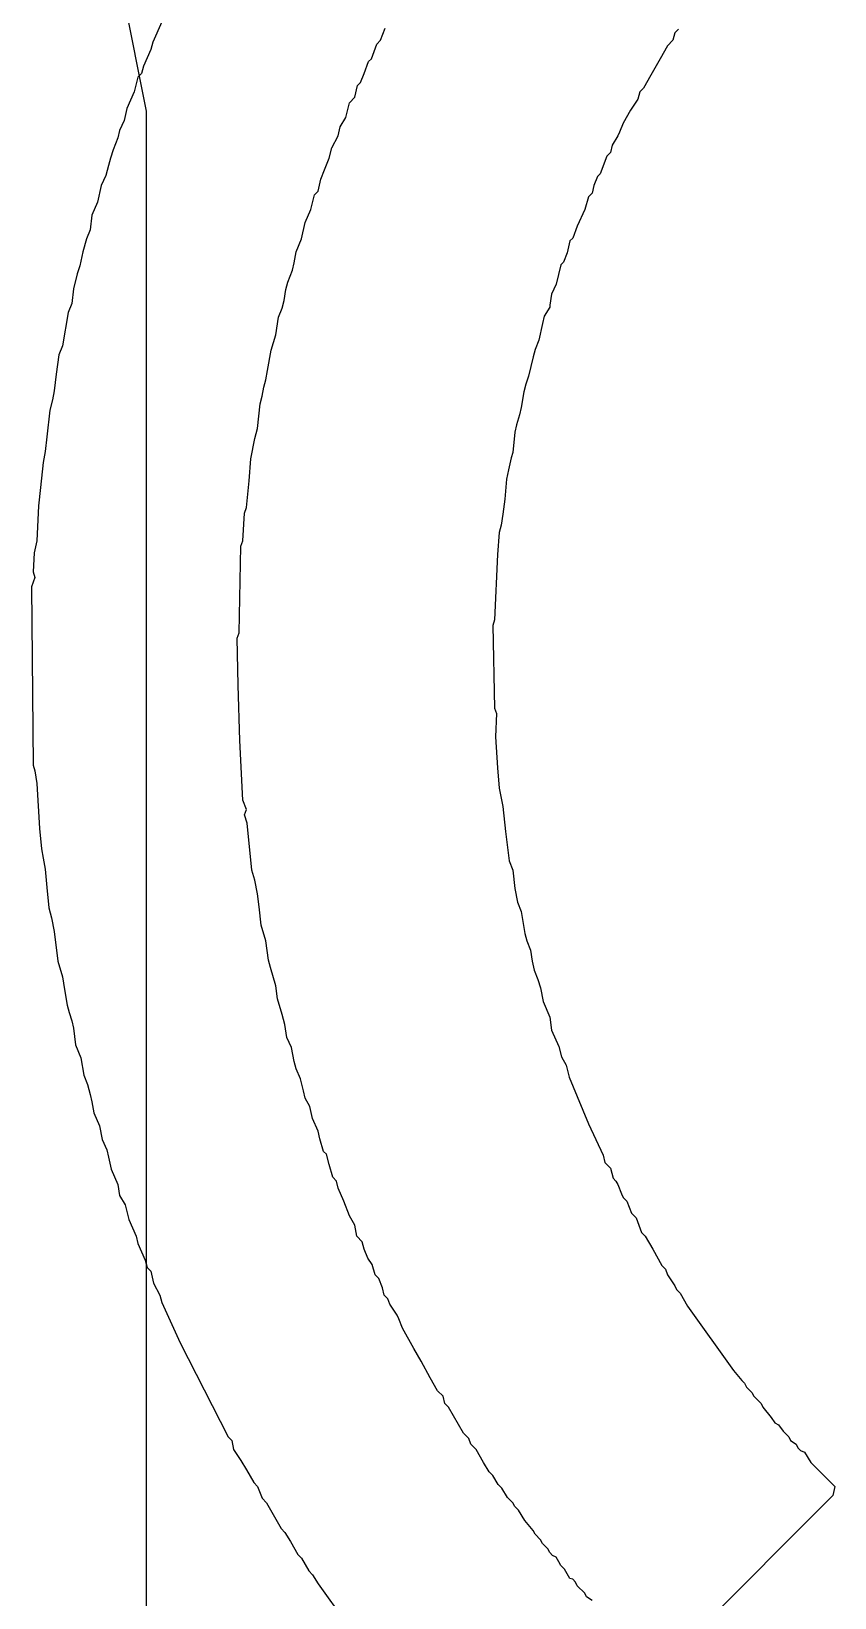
# Model space of a CAD drawing. Header units: inches. Extents: x -21 to 276, y -5 to 220.
# Drawn here: x 20.257 to 21.282, y 31.36 to 33.358 of the extents above; entities that cross this region are included whole.
import ezdxf

# ---------------------------------------------------------------- set-up
doc = ezdxf.new("R2010")
doc.units = ezdxf.units.IN
doc.layers.add('Bottom Layer', color=5, linetype='Continuous')
doc.layers.add('Top Overlay', color=2, linetype='Continuous')

msp = doc.modelspace()

# ---------------------------------------------------------------- linework, layer by layer
at = {"layer": 'Bottom Layer'}
for p, q in [((20.4037, 33.2566), (20.3741, 33.4053)), ((20.4037, 22.4381), (20.4037, 33.2566))]:
    msp.add_line(p, q, dxfattribs=at)
at = {"layer": 'Top Overlay'}
for p, q in [((20.4232, 33.3705), (20.4115, 33.3447)), ((20.7025, 33.347), (20.7083, 33.3623)), ((21.078, 33.3564), (21.0756, 33.347)), ((21.0827, 33.3611), (21.078, 33.3564)), ((20.4091, 33.3353), (20.3997, 33.3142)), ((20.4115, 33.3447), (20.4091, 33.3353)), ((20.6907, 33.3236), (20.6978, 33.3423)), ((20.6978, 33.3423), (20.7025, 33.347)), ((21.0686, 33.34), (21.0592, 33.3236)), ((21.0756, 33.347), (21.0686, 33.34)), ((20.3997, 33.3142), (20.3974, 33.3048)), ((20.6813, 33.3048), (20.6872, 33.32)), ((20.6872, 33.32), (20.6907, 33.3236)), ((21.0592, 33.3236), (21.0475, 33.3024)), ((20.3927, 33.3001), (20.388, 33.2813)), ((20.3974, 33.3048), (20.3927, 33.3001)), ((20.6696, 33.2743), (20.6731, 33.2895)), ((20.6731, 33.2895), (20.6766, 33.293)), ((20.6766, 33.293), (20.6813, 33.3048)), ((21.0475, 33.3024), (21.0381, 33.286)), ((20.388, 33.2813), (20.3786, 33.2602)), ((20.6626, 33.2672), (20.6696, 33.2743)), ((21.031, 33.2719), (21.0216, 33.2578)), ((21.0334, 33.2813), (21.031, 33.2719)), ((21.0381, 33.286), (21.0334, 33.2813)), ((20.3786, 33.2602), (20.3751, 33.2449)), ((20.6579, 33.2485), (20.6626, 33.2672)), ((21.0216, 33.2578), (21.0123, 33.2414)), ((20.3692, 33.232), (20.3669, 33.2226)), ((20.3751, 33.2449), (20.3692, 33.232)), ((20.6485, 33.225), (20.6508, 33.2367)), ((20.6508, 33.2367), (20.6579, 33.2485)), ((21.0076, 33.2297), (21.0052, 33.225)), ((21.0123, 33.2414), (21.0076, 33.2297)), ((20.3669, 33.2226), (20.361, 33.2074)), ((20.6368, 33.1968), (20.6403, 33.2097)), ((20.6403, 33.2097), (20.6485, 33.225)), ((20.9982, 33.2133), (20.9958, 33.2039)), ((21.0052, 33.225), (20.9982, 33.2133)), ((20.3575, 33.1968), (20.3551, 33.1874)), ((20.361, 33.2074), (20.3575, 33.1968)), ((20.6309, 33.1816), (20.6368, 33.1968)), ((20.9911, 33.1992), (20.9829, 33.1769)), ((20.9958, 33.2039), (20.9911, 33.1992)), ((20.3516, 33.1745), (20.3457, 33.1616)), ((20.3551, 33.1874), (20.3516, 33.1745)), ((20.6227, 33.1546), (20.6262, 33.1698)), ((20.6262, 33.1698), (20.6309, 33.1816)), ((20.9794, 33.1734), (20.9747, 33.1616)), ((20.9829, 33.1769), (20.9794, 33.1734)), ((20.3457, 33.1616), (20.341, 33.1405)), ((20.6133, 33.1311), (20.618, 33.1499)), ((20.618, 33.1499), (20.6227, 33.1546)), ((20.9724, 33.1522), (20.9677, 33.1475)), ((20.9747, 33.1616), (20.9724, 33.1522)), ((20.341, 33.1405), (20.334, 33.1241)), ((20.6062, 33.1147), (20.6133, 33.1311)), ((20.963, 33.1311), (20.9536, 33.11)), ((20.9677, 33.1475), (20.963, 33.1311)), ((20.334, 33.1241), (20.3317, 33.1053)), ((20.6015, 33.0936), (20.6062, 33.1147)), ((20.9536, 33.11), (20.9477, 33.0947)), ((20.327, 33.0936), (20.3223, 33.0771)), ((20.3317, 33.1053), (20.327, 33.0936)), ((20.5945, 33.0771), (20.6015, 33.0936)), ((20.9442, 33.0912), (20.9407, 33.076)), ((20.9477, 33.0947), (20.9442, 33.0912)), ((20.3223, 33.0771), (20.3187, 33.0595)), ((20.5922, 33.0631), (20.5945, 33.0771)), ((20.9407, 33.076), (20.936, 33.0642)), ((20.3152, 33.049), (20.3105, 33.0302)), ((20.3187, 33.0595), (20.3152, 33.049)), ((20.5839, 33.0384), (20.5898, 33.0537)), ((20.5898, 33.0537), (20.5922, 33.0631)), ((20.9325, 33.0607), (20.9266, 33.0361)), ((20.936, 33.0642), (20.9325, 33.0607)), ((20.3105, 33.0302), (20.3082, 33.0114)), ((20.5793, 33.0149), (20.5816, 33.029)), ((20.5816, 33.029), (20.5839, 33.0384)), ((20.9266, 33.0361), (20.9207, 33.0232)), ((20.3082, 33.0114), (20.3035, 32.9997)), ((20.5769, 33.0055), (20.5793, 33.0149)), ((20.9207, 33.0232), (20.9184, 33.0091)), ((20.9184, 33.0091), (20.9184, 33.0067)), ((20.3035, 32.9997), (20.2965, 32.9574)), ((20.5687, 32.9715), (20.5722, 32.9938)), ((20.5722, 32.9938), (20.5769, 33.0055)), ((20.9113, 32.995), (20.909, 32.9856)), ((20.9184, 33.0067), (20.9113, 32.995)), ((20.5628, 32.9516), (20.5687, 32.9715)), ((20.909, 32.9856), (20.9043, 32.9645)), ((20.2965, 32.9574), (20.2918, 32.9457)), ((20.5581, 32.9258), (20.5628, 32.9516)), ((20.8996, 32.9527), (20.8973, 32.9434)), ((20.9043, 32.9645), (20.8996, 32.9527)), ((20.2918, 32.9457), (20.2882, 32.9211)), ((20.8973, 32.9434), (20.8914, 32.9187)), ((20.2882, 32.9211), (20.2859, 32.8999)), ((20.5534, 32.9046), (20.5558, 32.914)), ((20.5558, 32.914), (20.5581, 32.9258)), ((20.8914, 32.9187), (20.8879, 32.9082)), ((20.2859, 32.8999), (20.2835, 32.8882)), ((20.5487, 32.8835), (20.5511, 32.8929)), ((20.5511, 32.8929), (20.5534, 32.9046)), ((20.8855, 32.8988), (20.882, 32.8788)), ((20.8879, 32.9082), (20.8855, 32.8988)), ((20.28, 32.8753), (20.2765, 32.8413)), ((20.2835, 32.8882), (20.28, 32.8753)), ((20.5452, 32.8518), (20.5487, 32.8835)), ((20.8797, 32.8694), (20.8761, 32.8565)), ((20.882, 32.8788), (20.8797, 32.8694)), ((20.5417, 32.8389), (20.5452, 32.8518)), ((20.8761, 32.8565), (20.8738, 32.8471)), ((20.2765, 32.8413), (20.2742, 32.8225)), ((20.537, 32.8131), (20.5417, 32.8389)), ((20.8738, 32.8471), (20.8714, 32.8213)), ((20.2742, 32.8225), (20.2718, 32.8084)), ((20.5347, 32.7849), (20.537, 32.8131)), ((20.8691, 32.8143), (20.8656, 32.799)), ((20.8714, 32.8213), (20.8691, 32.8143)), ((20.2718, 32.8084), (20.2683, 32.7767)), ((20.8656, 32.799), (20.8632, 32.7873)), ((20.2683, 32.7767), (20.2659, 32.7533)), ((20.5311, 32.7509), (20.5347, 32.7849)), ((20.8632, 32.7873), (20.8609, 32.7615)), ((20.2659, 32.7533), (20.2636, 32.7087)), ((20.5288, 32.7439), (20.5311, 32.7509)), ((20.8609, 32.7615), (20.8585, 32.7427)), ((20.5264, 32.7087), (20.5288, 32.7439)), ((20.8585, 32.7427), (20.8562, 32.7286)), ((20.8538, 32.7192), (20.8515, 32.6911)), ((20.8562, 32.7286), (20.8538, 32.7192)), ((20.2601, 32.6934), (20.2589, 32.6688)), ((20.2636, 32.7087), (20.2601, 32.6934)), ((20.5218, 32.5913), (20.5241, 32.7016)), ((20.5241, 32.7016), (20.5264, 32.7087)), ((20.8515, 32.6911), (20.848, 32.6078)), ((20.2612, 32.6617), (20.2566, 32.65)), ((20.2566, 32.65), (20.2589, 32.4223)), ((20.2589, 32.6688), (20.2612, 32.6617)), ((20.5194, 32.5843), (20.5218, 32.5913)), ((20.848, 32.6078), (20.8456, 32.6007)), ((20.8456, 32.6007), (20.848, 32.4951)), ((20.5206, 32.5244), (20.5194, 32.5843)), ((20.5229, 32.454), (20.5206, 32.5244)), ((20.848, 32.4951), (20.8503, 32.4881)), ((20.8503, 32.4881), (20.8491, 32.4587)), ((20.5264, 32.3778), (20.5229, 32.454)), ((20.8491, 32.4587), (20.8515, 32.4188)), ((20.2589, 32.4223), (20.2612, 32.4153)), ((20.2612, 32.4153), (20.2636, 32.3989)), ((20.8515, 32.4188), (20.8538, 32.393)), ((20.2636, 32.3989), (20.2671, 32.3414)), ((20.8538, 32.393), (20.8585, 32.3695)), ((20.5311, 32.366), (20.5264, 32.3778)), ((20.8585, 32.3695), (20.8621, 32.3379)), ((20.5288, 32.359), (20.5311, 32.366)), ((20.5323, 32.3484), (20.5288, 32.359)), ((20.2671, 32.3414), (20.2695, 32.3156)), ((20.5382, 32.2886), (20.5323, 32.3484)), ((20.8621, 32.3379), (20.8667, 32.3003)), ((20.2695, 32.3156), (20.2718, 32.3038)), ((20.2718, 32.3038), (20.2742, 32.2897)), ((20.2742, 32.2897), (20.2765, 32.2663)), ((20.8667, 32.3003), (20.8714, 32.2886)), ((20.5417, 32.2757), (20.5382, 32.2886)), ((20.5452, 32.2581), (20.5417, 32.2757)), ((20.8714, 32.2886), (20.8738, 32.2651)), ((20.2765, 32.2663), (20.2788, 32.2405)), ((20.5476, 32.2416), (20.5452, 32.2581)), ((20.8738, 32.2651), (20.8773, 32.2475)), ((20.2788, 32.2405), (20.2824, 32.2276)), ((20.5499, 32.2182), (20.5476, 32.2416)), ((20.8773, 32.2475), (20.882, 32.2358)), ((20.882, 32.2358), (20.8867, 32.2076)), ((20.2824, 32.2276), (20.2859, 32.21)), ((20.2859, 32.21), (20.2906, 32.1724)), ((20.5558, 32.1982), (20.5499, 32.2182)), ((20.5593, 32.1736), (20.5558, 32.1982)), ((20.8867, 32.2076), (20.889, 32.1982)), ((20.889, 32.1982), (20.8937, 32.1865)), ((20.2906, 32.1724), (20.2965, 32.1525)), ((20.5617, 32.1642), (20.5593, 32.1736)), ((20.8937, 32.1865), (20.8961, 32.1724)), ((20.8961, 32.1724), (20.8984, 32.1607)), ((20.2965, 32.1525), (20.2988, 32.136)), ((20.5687, 32.1407), (20.5617, 32.1642)), ((20.8984, 32.1607), (20.9031, 32.1489)), ((20.2988, 32.136), (20.3023, 32.1161)), ((20.571, 32.1243), (20.5687, 32.1407)), ((20.9031, 32.1489), (20.9066, 32.1384)), ((20.9066, 32.1384), (20.9102, 32.1208)), ((20.3023, 32.1161), (20.3047, 32.1067)), ((20.5769, 32.1043), (20.571, 32.1243)), ((20.9102, 32.1208), (20.9184, 32.1008)), ((20.3047, 32.1067), (20.3082, 32.0961)), ((20.3082, 32.0961), (20.3105, 32.0867)), ((20.5804, 32.0914), (20.5769, 32.1043)), ((20.5828, 32.075), (20.5804, 32.0914)), ((20.9184, 32.1008), (20.9207, 32.0844)), ((20.3105, 32.0867), (20.3129, 32.0656)), ((20.5886, 32.0621), (20.5828, 32.075)), ((20.9207, 32.0844), (20.9301, 32.0633)), ((20.3129, 32.0656), (20.3199, 32.0492)), ((20.5922, 32.0445), (20.5886, 32.0621)), ((20.9301, 32.0633), (20.9336, 32.0504)), ((20.9336, 32.0504), (20.9395, 32.0398)), ((20.3199, 32.0492), (20.3234, 32.0269)), ((20.5945, 32.0351), (20.5922, 32.0445)), ((20.6004, 32.0222), (20.5945, 32.0351)), ((20.9395, 32.0398), (20.943, 32.0245)), ((20.3234, 32.0269), (20.3281, 32.0152)), ((20.3281, 32.0152), (20.3317, 32.0022)), ((20.6039, 32.0069), (20.6004, 32.0222)), ((20.943, 32.0245), (20.9536, 31.9999)), ((20.3317, 32.0022), (20.334, 31.9929)), ((20.334, 31.9929), (20.3363, 31.9788)), ((20.6062, 31.9976), (20.6039, 32.0069)), ((20.6121, 31.987), (20.6062, 31.9976)), ((20.9536, 31.9999), (20.9677, 31.9647)), ((20.3363, 31.9788), (20.3434, 31.9624)), ((20.6156, 31.9717), (20.6121, 31.987)), ((20.6227, 31.9553), (20.6156, 31.9717)), ((20.3434, 31.9624), (20.3469, 31.9447)), ((20.625, 31.9459), (20.6227, 31.9553)), ((20.9677, 31.9647), (20.9864, 31.9248)), ((20.3469, 31.9447), (20.3528, 31.9318)), ((20.3528, 31.9318), (20.3551, 31.9225)), ((20.6297, 31.9295), (20.625, 31.9459)), ((20.3551, 31.9225), (20.3586, 31.9072)), ((20.6332, 31.926), (20.6297, 31.9295)), ((20.6368, 31.9131), (20.6332, 31.926)), ((20.6414, 31.8966), (20.6368, 31.9131)), ((20.9864, 31.9248), (20.9888, 31.9154)), ((20.9888, 31.9154), (20.9958, 31.9084)), ((20.3586, 31.9072), (20.3669, 31.8873)), ((20.6461, 31.8919), (20.6414, 31.8966)), ((20.6485, 31.8826), (20.6461, 31.8919)), ((20.9958, 31.9084), (20.9993, 31.8955)), ((20.9993, 31.8955), (21.0029, 31.8919)), ((21.0029, 31.8919), (21.0052, 31.8873)), ((20.3669, 31.8873), (20.3692, 31.8732)), ((20.3692, 31.8732), (20.3762, 31.8614)), ((20.6555, 31.8661), (20.6485, 31.8826)), ((21.0052, 31.8873), (21.0099, 31.8755)), ((21.0099, 31.8755), (21.0123, 31.8708)), ((21.0123, 31.8708), (21.017, 31.8661)), ((20.3762, 31.8614), (20.3809, 31.8427)), ((20.6626, 31.8474), (20.6555, 31.8661)), ((21.017, 31.8661), (21.0228, 31.8509)), ((21.0228, 31.8509), (21.0287, 31.845)), ((20.3809, 31.8427), (20.3903, 31.8215)), ((20.6696, 31.8356), (20.6626, 31.8474)), ((20.672, 31.8215), (20.6696, 31.8356)), ((21.0287, 31.845), (21.0357, 31.8262)), ((20.3903, 31.8215), (20.3927, 31.8121)), ((20.3927, 31.8121), (20.4021, 31.791)), ((20.679, 31.8145), (20.672, 31.8215)), ((20.6813, 31.8051), (20.679, 31.8145)), ((21.0357, 31.8262), (21.0404, 31.8215)), ((21.0404, 31.8215), (21.0498, 31.8051)), ((20.4021, 31.791), (20.4044, 31.7816)), ((20.686, 31.7934), (20.6813, 31.8051)), ((20.6919, 31.7852), (20.686, 31.7934)), ((21.0498, 31.8051), (21.0615, 31.784)), ((20.4044, 31.7816), (20.4091, 31.7769)), ((20.4091, 31.7769), (20.4126, 31.7617)), ((20.6954, 31.7723), (20.6919, 31.7852)), ((20.7001, 31.7676), (20.6954, 31.7723)), ((21.0615, 31.784), (21.0662, 31.7793)), ((21.0662, 31.7793), (21.0686, 31.7723)), ((21.0686, 31.7723), (21.078, 31.7582)), ((20.4126, 31.7617), (20.4208, 31.7464)), ((20.7048, 31.7558), (20.7001, 31.7676)), ((20.7072, 31.7464), (20.7048, 31.7558)), ((21.078, 31.7582), (21.0803, 31.7535)), ((21.0803, 31.7535), (21.085, 31.7488)), ((20.4208, 31.7464), (20.4232, 31.737)), ((20.4232, 31.737), (20.4467, 31.6854)), ((20.7119, 31.7417), (20.7072, 31.7464)), ((20.7142, 31.7347), (20.7119, 31.7417)), ((20.7236, 31.7206), (20.7142, 31.7347)), ((21.085, 31.7488), (21.0944, 31.7324)), ((21.0944, 31.7324), (21.1531, 31.6502)), ((20.7259, 31.7159), (20.7236, 31.7206)), ((20.7306, 31.7042), (20.7259, 31.7159)), ((20.7447, 31.6784), (20.7306, 31.7042)), ((20.4467, 31.6854), (20.5077, 31.5657)), ((20.7541, 31.6619), (20.7447, 31.6784)), ((20.7658, 31.6408), (20.7541, 31.6619)), ((21.1531, 31.6502), (21.1636, 31.6373)), ((20.7752, 31.6244), (20.7658, 31.6408)), ((21.1636, 31.6373), (21.1672, 31.6338)), ((21.1672, 31.6338), (21.1695, 31.6291)), ((20.7823, 31.6174), (20.7752, 31.6244)), ((20.7846, 31.608), (20.7823, 31.6174)), ((21.1695, 31.6291), (21.1765, 31.6221)), ((21.1765, 31.6221), (21.1789, 31.6174)), ((21.1789, 31.6174), (21.1883, 31.608)), ((20.7893, 31.6033), (20.7846, 31.608)), ((20.8081, 31.5704), (20.7893, 31.6033)), ((21.1883, 31.608), (21.1906, 31.6033)), ((21.1906, 31.6033), (21.2012, 31.5904)), ((21.2012, 31.5904), (21.2059, 31.5833)), ((20.8151, 31.5634), (20.8081, 31.5704)), ((21.2059, 31.5833), (21.2106, 31.581)), ((21.2106, 31.581), (21.2164, 31.5728)), ((21.2164, 31.5728), (21.2235, 31.5657)), ((20.5077, 31.5657), (20.5124, 31.561)), ((20.5124, 31.561), (20.5147, 31.5493)), ((20.8175, 31.5563), (20.8151, 31.5634)), ((20.8245, 31.5493), (20.8175, 31.5563)), ((21.2235, 31.5657), (21.2258, 31.561)), ((21.2258, 31.561), (21.2329, 31.5563)), ((21.2329, 31.5563), (21.2352, 31.5516)), ((21.2352, 31.5516), (21.2387, 31.5481)), ((20.5147, 31.5493), (20.5241, 31.5352)), ((20.5241, 31.5352), (20.5311, 31.5235)), ((20.8339, 31.5329), (20.8245, 31.5493)), ((20.8409, 31.5211), (20.8339, 31.5329)), ((21.2387, 31.5481), (21.2434, 31.5458)), ((21.2434, 31.5458), (21.2516, 31.5329)), ((21.2516, 31.5329), (21.2822, 31.5024)), ((20.5311, 31.5235), (20.5405, 31.5071)), ((20.8456, 31.5164), (20.8409, 31.5211)), ((20.8527, 31.5047), (20.8456, 31.5164)), ((20.5405, 31.5071), (20.5452, 31.5024)), ((20.5452, 31.5024), (20.5511, 31.4871)), ((20.8574, 31.5), (20.8527, 31.5047)), ((20.8644, 31.4883), (20.8574, 31.5)), ((21.2798, 31.4906), (21.0604, 31.2712)), ((21.2822, 31.5024), (21.2798, 31.4906)), ((20.5511, 31.4871), (20.557, 31.4812)), ((20.557, 31.4812), (20.5757, 31.4484)), ((20.8714, 31.4812), (20.8644, 31.4883)), ((20.8738, 31.4765), (20.8714, 31.4812)), ((20.8785, 31.4718), (20.8738, 31.4765)), ((20.8867, 31.4589), (20.8785, 31.4718)), ((20.8973, 31.446), (20.8867, 31.4589)), ((20.5757, 31.4484), (20.5804, 31.4437)), ((20.5804, 31.4437), (20.5875, 31.432)), ((20.5875, 31.432), (20.5969, 31.4155)), ((20.8996, 31.4413), (20.8973, 31.446)), ((20.9066, 31.4343), (20.8996, 31.4413)), ((20.909, 31.4296), (20.9066, 31.4343)), ((20.5969, 31.4155), (20.6015, 31.4108)), ((20.6015, 31.4108), (20.6109, 31.3944)), ((20.916, 31.4226), (20.909, 31.4296)), ((20.9184, 31.4179), (20.916, 31.4226)), ((20.9219, 31.4143), (20.9184, 31.4179)), ((20.9266, 31.412), (20.9219, 31.4143)), ((20.9301, 31.4061), (20.9266, 31.412)), ((20.6109, 31.3944), (20.6156, 31.3897)), ((20.9325, 31.4014), (20.9301, 31.4061)), ((20.9372, 31.3967), (20.9325, 31.4014)), ((20.9442, 31.385), (20.9372, 31.3967)), ((20.6156, 31.3897), (20.6227, 31.378)), ((20.6227, 31.378), (20.6579, 31.3287)), ((20.9477, 31.3838), (20.9442, 31.385)), ((20.9512, 31.3803), (20.9477, 31.3838)), ((20.9536, 31.3756), (20.9512, 31.3803)), ((20.963, 31.3662), (20.9536, 31.3756)), ((20.9653, 31.3615), (20.963, 31.3662)), ((20.9724, 31.3568), (20.9653, 31.3615))]:
    msp.add_line(p, q, dxfattribs=at)

doc.saveas('drawing.dxf')
